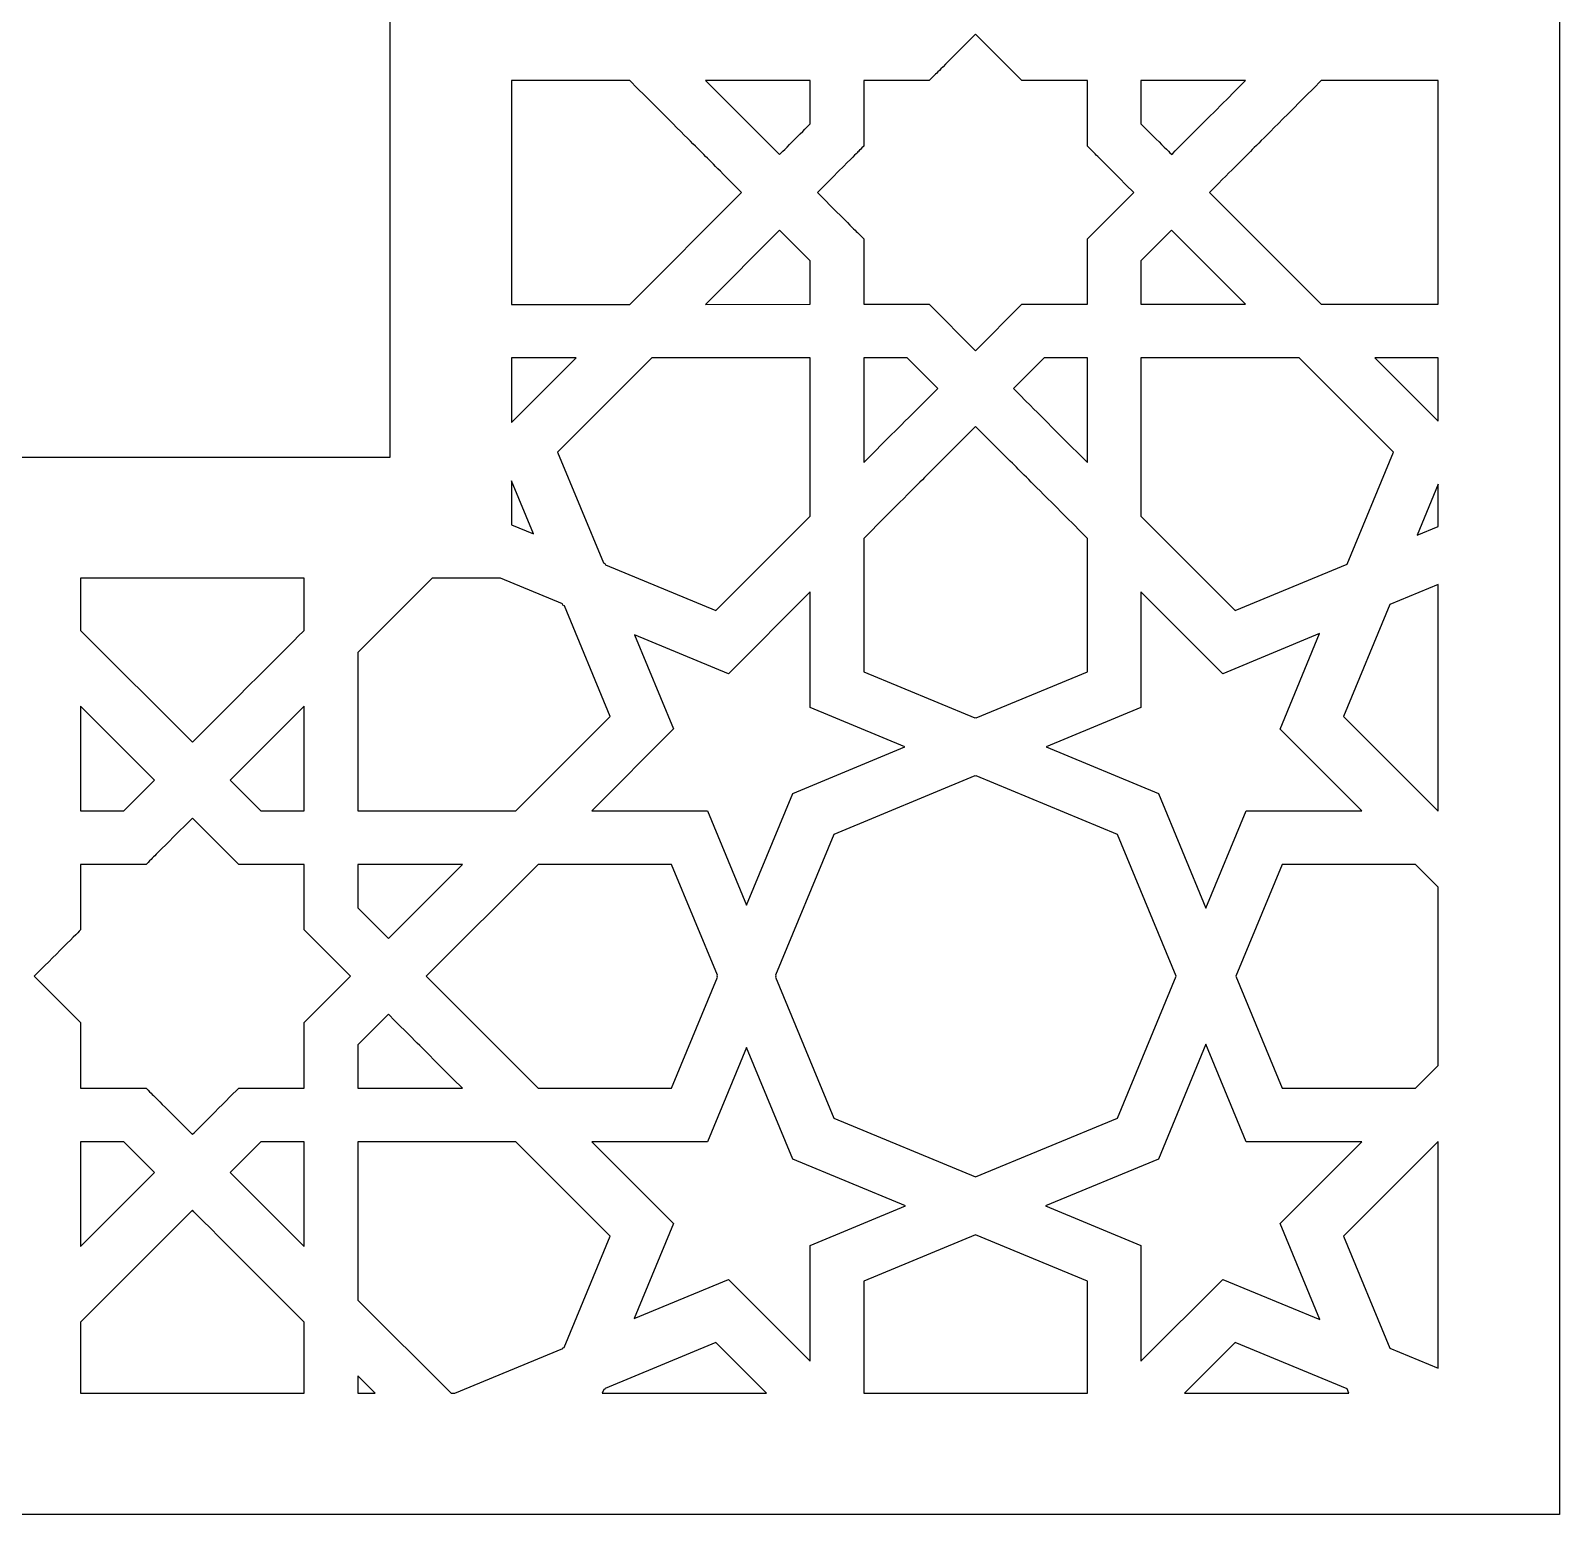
# Model space of a CAD drawing. Header units: millimetres. Extents: x -71 to 72, y -100 to 100.
# Drawn here: x 34.44 to 71.6, y -99.84 to -63.76 of the extents above; entities that cross this region are included whole.
import ezdxf

# ---------------------------------------------------------------- set-up
doc = ezdxf.new("R2010")
doc.units = ezdxf.units.MM
doc.header["$MEASUREMENT"] = 0
doc.layers.add('layer 1', color=7, linetype='Continuous')

msp = doc.modelspace()

# ---------------------------------------------------------------- linework, layer by layer
at = {"layer": 'layer 1', "color": 250}
for points, knots in [([(-71.2611, 100.1639), (-71.2611, 100.1639), (-71.2611, -99.8361), (-71.2611, -99.8361), (-71.2611, -99.8361), (-71.2611, -99.8361), (71.5959, -99.8361), (71.5959, -99.8361), (71.5959, -99.8361), (71.5959, -99.8361), (71.5959, 100.1639), (71.5959, 100.1639), (71.5959, 100.1639), (71.5959, 100.1639), (-71.2611, 100.1639), (-71.2611, 100.1639)], [0, 0, 0, 0, 0.2, 0.2, 0.2, 0.2, 0.4, 0.4, 0.4, 0.4, 0.6, 0.6, 0.6, 0.6, 1, 1, 1, 1]), ([(-42.8511, -74.1306), (-42.8511, -74.1306), (-42.8511, 30.3654), (-42.8511, 30.3654), (-42.8511, 30.3654), (-42.8511, 39.0938), (-39.2688, 47.4384), (-32.9339, 52.887), (-32.9339, 52.887), (-21.0442, 63.1127), (-9.2851, 62.1969), (0.1676, 74.4583), (0.1676, 74.4583), (9.6199, 62.1969), (21.3794, 63.1127), (33.2687, 52.887), (33.2687, 52.887), (39.6036, 47.4384), (43.186, 39.0938), (43.186, 30.3654), (43.186, 30.3654), (43.186, 30.3654), (43.186, -74.1306), (43.186, -74.1306), (43.186, -74.1306), (43.186, -74.1306), (-42.8511, -74.1306), (-42.8511, -74.1306)], [0, 0, 0, 0, 0.125, 0.125, 0.125, 0.125, 0.25, 0.25, 0.25, 0.25, 0.375, 0.375, 0.375, 0.375, 0.5, 0.5, 0.5, 0.5, 0.625, 0.625, 0.625, 0.625, 0.75, 0.75, 0.75, 0.75, 1, 1, 1, 1]), ([(58.5333, -70.4172), (58.5333, -70.4172), (57.4075, -71.5444), (57.4075, -71.5444), (57.4075, -71.5444), (57.4075, -71.5444), (56.2822, -70.4172), (56.2822, -70.4172), (56.2822, -70.4172), (55.7315, -70.4172), (56.0959, -70.4172), (54.6901, -70.4172), (54.6901, -70.4172), (54.6901, -69.4767), (54.6901, -69.7688), (54.6901, -68.8245), (54.6901, -68.8245), (54.4065, -68.5404), (54.5871, -68.7215), (53.5644, -67.6976), (53.5644, -67.6976), (54.7314, -66.5296), (54.4329, -66.8288), (54.6901, -66.571), (54.6901, -66.571), (54.6901, -65.6241), (54.6901, -65.9224), (54.6901, -64.9774), (54.6901, -64.9774), (55.6306, -64.9774), (55.3378, -64.9774), (56.2822, -64.9774), (56.2822, -64.9774), (56.5658, -64.6934), (56.3852, -64.874), (57.4075, -63.8507), (57.4075, -63.8507), (58.4302, -64.874), (58.25, -64.6934), (58.5336, -64.9774), (58.5336, -64.9774), (58.5336, -64.9774), (60.1253, -64.9774), (60.1253, -64.9774), (60.1253, -64.9774), (60.1253, -64.9774), (60.1253, -66.5702), (60.1253, -66.5702), (60.1253, -66.5702), (60.3875, -66.833), (60.1687, -66.614), (61.2514, -67.6976), (61.2514, -67.6976), (61.2514, -67.6976), (60.1253, -68.8245), (60.1253, -68.8245), (60.1253, -68.8245), (60.1253, -69.7709), (60.1253, -69.4728), (60.1253, -70.4172), (60.1253, -70.4172), (58.7199, -70.4172), (59.0836, -70.4172), (58.5333, -70.4172)], [0, 0, 0, 0, 0.0588235, 0.0588235, 0.0588235, 0.0588235, 0.1176471, 0.1176471, 0.1176471, 0.1176471, 0.1764706, 0.1764706, 0.1764706, 0.1764706, 0.2352941, 0.2352941, 0.2352941, 0.2352941, 0.2941176, 0.2941176, 0.2941176, 0.2941176, 0.3529412, 0.3529412, 0.3529412, 0.3529412, 0.4117647, 0.4117647, 0.4117647, 0.4117647, 0.4705882, 0.4705882, 0.4705882, 0.4705882, 0.5294118, 0.5294118, 0.5294118, 0.5294118, 0.5882353, 0.5882353, 0.5882353, 0.5882353, 0.6470588, 0.6470588, 0.6470588, 0.6470588, 0.7058824, 0.7058824, 0.7058824, 0.7058824, 0.7647059, 0.7647059, 0.7647059, 0.7647059, 0.8235294, 0.8235294, 0.8235294, 0.8235294, 0.8823529, 0.8823529, 0.8823529, 0.8823529, 1, 1, 1, 1]), ([(46.1314, -70.418), (46.1314, -70.418), (46.1314, -64.9774), (46.1314, -64.9774), (46.1314, -64.9774), (46.1314, -64.9774), (49.0054, -64.9774), (49.0054, -64.9774), (49.0054, -64.9774), (51.1157, -67.0895), (50.5256, -66.4993), (51.7236, -67.6976), (51.7236, -67.6976), (51.7236, -67.6976), (49.0054, -70.418), (49.0054, -70.418), (49.0054, -70.418), (49.0054, -70.418), (46.1314, -70.418), (46.1314, -70.418)], [0, 0, 0, 0, 0.1666667, 0.1666667, 0.1666667, 0.1666667, 0.3333333, 0.3333333, 0.3333333, 0.3333333, 0.5, 0.5, 0.5, 0.5, 0.6666667, 0.6666667, 0.6666667, 0.6666667, 1, 1, 1, 1]), ([(52.644, -66.777), (52.6211, -66.7537), (52.6563, -66.7892), (50.8462, -64.9774), (50.8462, -64.9774), (50.8462, -64.9774), (53.3883, -64.9774), (53.3883, -64.9774), (53.3883, -64.9774), (53.3883, -64.9774), (53.3883, -66.0316), (53.3883, -66.0316), (53.3883, -66.0316), (53.3513, -66.0685), (52.681, -66.7395), (52.644, -66.777)], [0, 0, 0, 0, 0.2, 0.2, 0.2, 0.2, 0.4, 0.4, 0.4, 0.4, 0.6, 0.6, 0.6, 0.6, 1, 1, 1, 1]), ([(62.1718, -66.7763), (62.1351, -66.7392), (61.4641, -66.0675), (61.4274, -66.0307), (61.4274, -66.0307), (61.4274, -66.0307), (61.4274, -64.9774), (61.4274, -64.9774), (61.4274, -64.9774), (61.4274, -64.9774), (63.9689, -64.9774), (63.9689, -64.9774), (63.9689, -64.9774), (63.9293, -65.0169), (62.2117, -66.7363), (62.1718, -66.7763)], [0, 0, 0, 0, 0.2, 0.2, 0.2, 0.2, 0.4, 0.4, 0.4, 0.4, 0.6, 0.6, 0.6, 0.6, 1, 1, 1, 1]), ([(68.6509, -70.4172), (68.6509, -70.4172), (65.81, -70.4172), (65.81, -70.4172), (65.81, -70.4172), (65.81, -70.4172), (63.0922, -67.6976), (63.0922, -67.6976), (63.0922, -67.6976), (64.3686, -66.4203), (63.682, -67.1074), (65.81, -64.9774), (65.81, -64.9774), (65.81, -64.9774), (68.6509, -64.9774), (68.6509, -64.9774), (68.6509, -64.9774), (68.6509, -64.9774), (68.6509, -70.4172), (68.6509, -70.4172)], [0, 0, 0, 0, 0.1666667, 0.1666667, 0.1666667, 0.1666667, 0.3333333, 0.3333333, 0.3333333, 0.3333333, 0.5, 0.5, 0.5, 0.5, 0.6666667, 0.6666667, 0.6666667, 0.6666667, 1, 1, 1, 1]), ([(50.8466, -70.418), (50.8466, -70.418), (52.644, -68.6189), (52.644, -68.6189), (52.644, -68.6189), (52.644, -68.6189), (53.3883, -69.3642), (53.3883, -69.3642), (53.3883, -69.3642), (53.3883, -69.3642), (53.3883, -70.4172), (53.3883, -70.4172), (53.3883, -70.4172), (53.3883, -70.4172), (50.8466, -70.418), (50.8466, -70.418)], [0, 0, 0, 0, 0.2, 0.2, 0.2, 0.2, 0.4, 0.4, 0.4, 0.4, 0.6, 0.6, 0.6, 0.6, 1, 1, 1, 1]), ([(61.4274, -70.4172), (61.4274, -70.4172), (61.4274, -69.3642), (61.4274, -69.3642), (61.4274, -69.3642), (61.4274, -69.3642), (62.1715, -68.6189), (62.1715, -68.6189), (62.1715, -68.6189), (62.1715, -68.6189), (62.1718, -68.6195), (62.1718, -68.6195), (62.1718, -68.6195), (62.1718, -68.6195), (62.1722, -68.6189), (62.1722, -68.6189), (62.1722, -68.6189), (62.1722, -68.6189), (63.9689, -70.4172), (63.9689, -70.4172), (63.9689, -70.4172), (63.9689, -70.4172), (61.4274, -70.4172), (61.4274, -70.4172)], [0, 0, 0, 0, 0.1428571, 0.1428571, 0.1428571, 0.1428571, 0.2857143, 0.2857143, 0.2857143, 0.2857143, 0.4285714, 0.4285714, 0.4285714, 0.4285714, 0.5714286, 0.5714286, 0.5714286, 0.5714286, 0.7142857, 0.7142857, 0.7142857, 0.7142857, 1, 1, 1, 1]), ([(46.1314, -73.2941), (46.1314, -73.2941), (46.1314, -71.7211), (46.1314, -71.7211), (46.1314, -71.7211), (46.1314, -71.7211), (47.7033, -71.7211), (47.7033, -71.7211), (47.7033, -71.7211), (47.7033, -71.7211), (46.1314, -73.2941), (46.1314, -73.2941)], [0, 0, 0, 0, 0.25, 0.25, 0.25, 0.25, 0.5, 0.5, 0.5, 0.5, 1, 1, 1, 1]), ([(48.4152, -76.7506), (48.4152, -76.7506), (48.4018, -76.7185), (48.4018, -76.7185), (48.4018, -76.7185), (48.4018, -76.7185), (48.3648, -76.7034), (48.3648, -76.7034), (48.3648, -76.7034), (48.3648, -76.7034), (47.2521, -74.0152), (47.2521, -74.0152), (47.2521, -74.0152), (47.2521, -74.0152), (49.5445, -71.7211), (49.5445, -71.7211), (49.5445, -71.7211), (49.5445, -71.7211), (53.3883, -71.7204), (53.3883, -71.7204), (53.3883, -71.7204), (53.3883, -71.7204), (53.3883, -75.5671), (53.3883, -75.5671), (53.3883, -75.5671), (53.3883, -75.5671), (51.096, -77.8616), (51.096, -77.8616), (51.096, -77.8616), (51.096, -77.8616), (48.4152, -76.7506), (48.4152, -76.7506)], [0, 0, 0, 0, 0.1111111, 0.1111111, 0.1111111, 0.1111111, 0.2222222, 0.2222222, 0.2222222, 0.2222222, 0.3333333, 0.3333333, 0.3333333, 0.3333333, 0.4444444, 0.4444444, 0.4444444, 0.4444444, 0.5555556, 0.5555556, 0.5555556, 0.5555556, 0.6666667, 0.6666667, 0.6666667, 0.6666667, 0.7777778, 0.7777778, 0.7777778, 0.7777778, 1, 1, 1, 1]), ([(54.6901, -74.2647), (54.6901, -74.2647), (54.6901, -71.7204), (54.6901, -71.7204), (54.6901, -71.7204), (54.6901, -71.7204), (55.7424, -71.7204), (55.7424, -71.7204), (55.7424, -71.7204), (55.7424, -71.7204), (56.4871, -72.4658), (56.4871, -72.4658), (56.4871, -72.4658), (55.704, -73.25), (56.164, -72.7893), (54.6901, -74.2647)], [0, 0, 0, 0, 0.2, 0.2, 0.2, 0.2, 0.4, 0.4, 0.4, 0.4, 0.6, 0.6, 0.6, 0.6, 1, 1, 1, 1]), ([(58.3279, -72.4658), (58.3279, -72.4658), (59.073, -71.7204), (59.073, -71.7204), (59.073, -71.7204), (59.073, -71.7204), (60.1253, -71.7204), (60.1253, -71.7204), (60.1253, -71.7204), (60.1253, -71.7204), (60.1253, -74.2647), (60.1253, -74.2647), (60.1253, -74.2647), (58.8596, -72.9978), (59.2649, -73.4031), (58.3279, -72.4658)], [0, 0, 0, 0, 0.2, 0.2, 0.2, 0.2, 0.4, 0.4, 0.4, 0.4, 0.6, 0.6, 0.6, 0.6, 1, 1, 1, 1]), ([(63.7198, -77.8616), (63.7198, -77.8616), (61.4274, -75.5671), (61.4274, -75.5671), (61.4274, -75.5671), (61.4274, -75.5671), (61.4274, -71.7204), (61.4274, -71.7204), (61.4274, -71.7204), (61.4274, -71.7204), (65.271, -71.7204), (65.271, -71.7204), (65.271, -71.7204), (65.271, -71.7204), (67.5633, -74.0148), (67.5633, -74.0148), (67.5633, -74.0148), (67.5633, -74.0148), (66.4376, -76.7348), (66.4376, -76.7348), (66.4376, -76.7348), (66.4376, -76.7348), (63.7198, -77.8616), (63.7198, -77.8616)], [0, 0, 0, 0, 0.1428571, 0.1428571, 0.1428571, 0.1428571, 0.2857143, 0.2857143, 0.2857143, 0.2857143, 0.4285714, 0.4285714, 0.4285714, 0.4285714, 0.5714286, 0.5714286, 0.5714286, 0.5714286, 0.7142857, 0.7142857, 0.7142857, 0.7142857, 1, 1, 1, 1]), ([(68.6509, -73.261), (68.6509, -73.261), (67.1118, -71.7204), (67.1118, -71.7204), (67.1118, -71.7204), (67.3026, -71.7204), (68.4604, -71.7204), (68.6509, -71.7204), (68.6509, -71.7204), (68.6509, -71.7204), (68.6509, -73.261), (68.6509, -73.261)], [0, 0, 0, 0, 0.25, 0.25, 0.25, 0.25, 0.5, 0.5, 0.5, 0.5, 1, 1, 1, 1]), ([(57.4072, -73.3869), (57.4072, -73.3869), (57.4075, -73.3873), (57.4075, -73.3873), (57.4075, -73.3873), (57.4075, -73.3873), (57.4079, -73.3869), (57.4079, -73.3869), (57.4079, -73.3869), (58.7848, -74.7652), (58.1477, -74.127), (60.1253, -76.1068), (60.1253, -76.1068), (60.1253, -76.1068), (60.1253, -79.3521), (60.1253, -79.3521), (60.1253, -79.3521), (60.1253, -79.3521), (57.4227, -80.4722), (57.4227, -80.4722), (57.4227, -80.4722), (57.4227, -80.4722), (57.4075, -80.4657), (57.4075, -80.4657), (57.4075, -80.4657), (57.4075, -80.4657), (57.3927, -80.4722), (57.3927, -80.4722), (57.3927, -80.4722), (57.3927, -80.4722), (54.6901, -79.3521), (54.6901, -79.3521), (54.6901, -79.3521), (54.6901, -79.3521), (54.6901, -76.1068), (54.6901, -76.1068), (54.6901, -76.1068), (56.672, -74.1236), (56.0215, -74.7744), (57.4072, -73.3869)], [0, 0, 0, 0, 0.0909091, 0.0909091, 0.0909091, 0.0909091, 0.1818182, 0.1818182, 0.1818182, 0.1818182, 0.2727273, 0.2727273, 0.2727273, 0.2727273, 0.3636364, 0.3636364, 0.3636364, 0.3636364, 0.4545455, 0.4545455, 0.4545455, 0.4545455, 0.5454545, 0.5454545, 0.5454545, 0.5454545, 0.6363636, 0.6363636, 0.6363636, 0.6363636, 0.7272727, 0.7272727, 0.7272727, 0.7272727, 0.8181818, 0.8181818, 0.8181818, 0.8181818, 1, 1, 1, 1]), ([(46.1314, -74.7113), (46.1314, -74.7113), (46.664, -75.9982), (46.664, -75.9982), (46.664, -75.9982), (46.664, -75.9982), (46.1314, -75.7777), (46.1314, -75.7777), (46.1314, -75.7777), (46.1314, -75.7777), (46.1314, -74.7113), (46.1314, -74.7113)], [0, 0, 0, 0, 0.25, 0.25, 0.25, 0.25, 0.5, 0.5, 0.5, 0.5, 1, 1, 1, 1]), ([(68.6509, -75.8165), (68.6509, -75.8165), (68.139, -76.0286), (68.139, -76.0286), (68.139, -76.0286), (68.139, -76.0286), (68.6509, -74.7927), (68.6509, -74.7927), (68.6509, -74.7927), (68.6509, -74.7927), (68.6509, -75.8165), (68.6509, -75.8165)], [0, 0, 0, 0, 0.25, 0.25, 0.25, 0.25, 0.5, 0.5, 0.5, 0.5, 1, 1, 1, 1]), ([(38.3759, -81.0647), (38.3759, -81.0647), (35.6581, -78.3445), (35.6581, -78.3445), (35.6581, -78.3445), (35.6581, -78.3445), (35.6581, -77.0759), (35.6581, -77.0759), (35.6581, -77.0759), (35.6581, -77.0759), (41.0937, -77.0759), (41.0937, -77.0759), (41.0937, -77.0759), (41.0937, -77.0759), (41.0937, -78.3445), (41.0937, -78.3445), (41.0937, -78.3445), (41.0489, -78.389), (38.4203, -81.02), (38.3759, -81.0647)], [0, 0, 0, 0, 0.1666667, 0.1666667, 0.1666667, 0.1666667, 0.3333333, 0.3333333, 0.3333333, 0.3333333, 0.5, 0.5, 0.5, 0.5, 0.6666667, 0.6666667, 0.6666667, 0.6666667, 1, 1, 1, 1]), ([(42.3951, -82.7306), (42.3951, -82.7306), (42.3951, -78.8839), (42.3951, -78.8839), (42.3951, -78.8839), (42.3951, -78.8839), (44.202, -77.0759), (44.202, -77.0759), (44.202, -77.0759), (44.202, -77.0759), (45.8604, -77.0759), (45.8604, -77.0759), (45.8604, -77.0759), (45.8604, -77.0759), (47.3682, -77.7007), (47.3682, -77.7007), (47.3682, -77.7007), (47.3682, -77.7007), (47.3816, -77.7332), (47.3816, -77.7332), (47.3816, -77.7332), (47.3816, -77.7332), (47.419, -77.7486), (47.419, -77.7486), (47.419, -77.7486), (47.419, -77.7486), (48.5313, -80.4361), (48.5313, -80.4361), (48.5313, -80.4361), (48.5313, -80.4361), (46.2389, -82.7306), (46.2389, -82.7306), (46.2389, -82.7306), (46.2389, -82.7306), (42.3951, -82.7306), (42.3951, -82.7306)], [0, 0, 0, 0, 0.1, 0.1, 0.1, 0.1, 0.2, 0.2, 0.2, 0.2, 0.3, 0.3, 0.3, 0.3, 0.4, 0.4, 0.4, 0.4, 0.5, 0.5, 0.5, 0.5, 0.6, 0.6, 0.6, 0.6, 0.7, 0.7, 0.7, 0.7, 0.8, 0.8, 0.8, 0.8, 1, 1, 1, 1]), ([(68.6509, -82.7306), (68.6509, -82.7306), (68.6375, -82.7306), (68.6375, -82.7306), (68.6375, -82.7306), (68.6375, -82.7306), (66.3452, -80.4365), (66.3452, -80.4365), (66.3452, -80.4365), (66.3452, -80.4365), (67.4709, -77.7162), (67.4709, -77.7162), (67.4709, -77.7162), (67.4709, -77.7162), (68.6509, -77.2273), (68.6509, -77.2273), (68.6509, -77.2273), (68.6509, -77.2273), (68.6509, -82.7306), (68.6509, -82.7306)], [0, 0, 0, 0, 0.1666667, 0.1666667, 0.1666667, 0.1666667, 0.3333333, 0.3333333, 0.3333333, 0.3333333, 0.5, 0.5, 0.5, 0.5, 0.6666667, 0.6666667, 0.6666667, 0.6666667, 1, 1, 1, 1]), ([(50.8896, -82.7306), (50.5379, -82.7306), (48.4315, -82.7306), (48.0797, -82.7306), (48.0797, -82.7306), (48.0797, -82.7306), (50.0669, -80.7416), (50.0669, -80.7416), (50.0669, -80.7416), (50.0669, -80.7416), (49.1197, -78.4532), (49.1197, -78.4532), (49.1197, -78.4532), (49.1197, -78.4532), (51.4015, -79.3983), (51.4015, -79.3983), (51.4015, -79.3983), (51.4015, -79.3983), (53.3883, -77.4101), (53.3883, -77.4101), (53.3883, -77.4101), (53.3883, -77.4101), (53.3883, -80.2227), (53.3883, -80.2227), (53.3883, -80.2227), (53.3883, -80.2227), (55.6916, -81.1773), (55.6916, -81.1773), (55.6916, -81.1773), (55.6916, -81.1773), (52.9654, -82.3076), (52.9654, -82.3076), (52.9654, -82.3076), (52.9654, -82.3076), (51.84, -85.0265), (51.84, -85.0265), (51.84, -85.0265), (51.84, -85.0265), (50.8896, -82.7306), (50.8896, -82.7306)], [0, 0, 0, 0, 0.0909091, 0.0909091, 0.0909091, 0.0909091, 0.1818182, 0.1818182, 0.1818182, 0.1818182, 0.2727273, 0.2727273, 0.2727273, 0.2727273, 0.3636364, 0.3636364, 0.3636364, 0.3636364, 0.4545455, 0.4545455, 0.4545455, 0.4545455, 0.5454545, 0.5454545, 0.5454545, 0.5454545, 0.6363636, 0.6363636, 0.6363636, 0.6363636, 0.7272727, 0.7272727, 0.7272727, 0.7272727, 0.8181818, 0.8181818, 0.8181818, 0.8181818, 1, 1, 1, 1]), ([(66.7967, -82.7306), (66.4972, -82.7306), (64.2846, -82.7306), (63.9865, -82.7306), (63.9865, -82.7306), (63.9865, -82.7306), (63.0058, -85.1006), (63.0058, -85.1006), (63.0058, -85.1006), (63.0058, -85.1006), (61.8497, -82.3076), (61.8497, -82.3076), (61.8497, -82.3076), (61.8497, -82.3076), (59.1242, -81.1773), (59.1242, -81.1773), (59.1242, -81.1773), (59.1242, -81.1773), (61.4274, -80.2227), (61.4274, -80.2227), (61.4274, -80.2227), (61.4274, -80.2227), (61.4274, -77.4101), (61.4274, -77.4101), (61.4274, -77.4101), (61.4274, -77.4101), (63.4146, -79.3983), (63.4146, -79.3983), (63.4146, -79.3983), (63.4146, -79.3983), (65.7694, -78.4225), (65.7694, -78.4225), (65.7694, -78.4225), (65.7694, -78.4225), (64.8095, -80.7423), (64.8095, -80.7423), (64.8095, -80.7423), (64.8095, -80.7423), (66.7967, -82.7306), (66.7967, -82.7306)], [0, 0, 0, 0, 0.0909091, 0.0909091, 0.0909091, 0.0909091, 0.1818182, 0.1818182, 0.1818182, 0.1818182, 0.2727273, 0.2727273, 0.2727273, 0.2727273, 0.3636364, 0.3636364, 0.3636364, 0.3636364, 0.4545455, 0.4545455, 0.4545455, 0.4545455, 0.5454545, 0.5454545, 0.5454545, 0.5454545, 0.6363636, 0.6363636, 0.6363636, 0.6363636, 0.7272727, 0.7272727, 0.7272727, 0.7272727, 0.8181818, 0.8181818, 0.8181818, 0.8181818, 1, 1, 1, 1]), ([(37.4555, -81.986), (37.4555, -81.986), (36.7111, -82.7306), (36.7111, -82.7306), (36.7111, -82.7306), (36.7111, -82.7306), (35.6581, -82.7306), (35.6581, -82.7306), (35.6581, -82.7306), (35.6581, -82.7306), (35.6581, -80.1871), (35.6581, -80.1871), (35.6581, -80.1871), (35.6581, -80.1871), (37.4555, -81.986), (37.4555, -81.986)], [0, 0, 0, 0, 0.2, 0.2, 0.2, 0.2, 0.4, 0.4, 0.4, 0.4, 0.6, 0.6, 0.6, 0.6, 1, 1, 1, 1]), ([(41.0937, -80.1871), (41.0937, -80.1871), (41.0937, -82.7306), (41.0937, -82.7306), (41.0937, -82.7306), (41.0937, -82.7306), (40.0406, -82.7306), (40.0406, -82.7306), (40.0406, -82.7306), (40.0406, -82.7306), (39.2963, -81.986), (39.2963, -81.986), (39.2963, -81.986), (39.2963, -81.986), (41.0937, -80.1871), (41.0937, -80.1871)], [0, 0, 0, 0, 0.2, 0.2, 0.2, 0.2, 0.4, 0.4, 0.4, 0.4, 0.6, 0.6, 0.6, 0.6, 1, 1, 1, 1]), ([(52.5449, -86.729), (52.5449, -86.729), (53.9616, -83.3042), (53.9616, -83.3042), (53.9616, -83.3042), (53.9616, -83.3042), (57.3924, -81.8825), (57.3924, -81.8825), (57.3924, -81.8825), (57.3924, -81.8825), (57.4075, -81.8888), (57.4075, -81.8888), (57.4075, -81.8888), (57.4075, -81.8888), (57.4231, -81.8825), (57.4231, -81.8825), (57.4231, -81.8825), (57.4231, -81.8825), (60.8538, -83.3042), (60.8538, -83.3042), (60.8538, -83.3042), (60.8538, -83.3042), (62.2808, -86.7537), (62.2808, -86.7537), (62.2808, -86.7537), (62.2808, -86.7537), (60.8538, -90.2024), (60.8538, -90.2024), (60.8538, -90.2024), (60.8538, -90.2024), (57.4075, -91.6308), (57.4075, -91.6308), (57.4075, -91.6308), (57.4075, -91.6308), (53.9616, -90.2024), (53.9616, -90.2024), (53.9616, -90.2024), (53.9616, -90.2024), (52.5449, -86.7781), (52.5449, -86.7781), (52.5449, -86.7781), (52.5449, -86.7781), (52.5551, -86.7537), (52.5551, -86.7537), (52.5551, -86.7537), (52.5551, -86.7537), (52.5449, -86.729), (52.5449, -86.729)], [0, 0, 0, 0, 0.0769231, 0.0769231, 0.0769231, 0.0769231, 0.1538462, 0.1538462, 0.1538462, 0.1538462, 0.2307692, 0.2307692, 0.2307692, 0.2307692, 0.3076923, 0.3076923, 0.3076923, 0.3076923, 0.3846154, 0.3846154, 0.3846154, 0.3846154, 0.4615385, 0.4615385, 0.4615385, 0.4615385, 0.5384615, 0.5384615, 0.5384615, 0.5384615, 0.6153846, 0.6153846, 0.6153846, 0.6153846, 0.6923077, 0.6923077, 0.6923077, 0.6923077, 0.7692308, 0.7692308, 0.7692308, 0.7692308, 0.8461538, 0.8461538, 0.8461538, 0.8461538, 1, 1, 1, 1]), ([(41.0937, -87.8801), (41.0937, -88.4315), (41.0937, -88.0667), (41.0937, -89.4735), (41.0937, -89.4735), (40.1528, -89.4735), (40.4456, -89.4735), (39.5016, -89.4735), (39.5016, -89.4735), (39.1809, -89.7946), (38.4101, -90.5662), (38.3759, -90.6003), (38.3759, -90.6003), (37.3532, -89.577), (37.5338, -89.7576), (37.2498, -89.4735), (37.2498, -89.4735), (36.304, -89.4735), (36.6018, -89.4735), (35.6581, -89.4735), (35.6581, -89.4735), (35.6581, -88.5338), (35.6581, -88.8252), (35.6581, -87.8808), (35.6581, -87.8808), (35.6581, -87.8808), (34.532, -86.7537), (34.532, -86.7537), (34.532, -86.7537), (34.9532, -86.3322), (35.6574, -85.6276), (35.6574, -85.6276), (35.6574, -85.6276), (35.6581, -84.6797), (35.6581, -84.9785), (35.6581, -84.0337), (35.6581, -84.0337), (36.5986, -84.0337), (36.3058, -84.0337), (37.2498, -84.0337), (37.2498, -84.0337), (37.5338, -83.7499), (37.3532, -83.9304), (38.3759, -82.907), (38.3759, -82.907), (38.4383, -82.9697), (39.2109, -83.7427), (39.5016, -84.0337), (39.5016, -84.0337), (39.5016, -84.0337), (41.0937, -84.0337), (41.0937, -84.0337), (41.0937, -84.0337), (41.0937, -84.0337), (41.0937, -85.6269), (41.0937, -85.6269), (41.0937, -85.6269), (41.0937, -85.6269), (42.2194, -86.7537), (42.2194, -86.7537), (42.2194, -86.7537), (42.2194, -86.7537), (41.0937, -87.8801), (41.0937, -87.8801)], [0, 0, 0, 0, 0.0588235, 0.0588235, 0.0588235, 0.0588235, 0.1176471, 0.1176471, 0.1176471, 0.1176471, 0.1764706, 0.1764706, 0.1764706, 0.1764706, 0.2352941, 0.2352941, 0.2352941, 0.2352941, 0.2941176, 0.2941176, 0.2941176, 0.2941176, 0.3529412, 0.3529412, 0.3529412, 0.3529412, 0.4117647, 0.4117647, 0.4117647, 0.4117647, 0.4705882, 0.4705882, 0.4705882, 0.4705882, 0.5294118, 0.5294118, 0.5294118, 0.5294118, 0.5882353, 0.5882353, 0.5882353, 0.5882353, 0.6470588, 0.6470588, 0.6470588, 0.6470588, 0.7058824, 0.7058824, 0.7058824, 0.7058824, 0.7647059, 0.7647059, 0.7647059, 0.7647059, 0.8235294, 0.8235294, 0.8235294, 0.8235294, 0.8823529, 0.8823529, 0.8823529, 0.8823529, 1, 1, 1, 1]), ([(44.9368, -84.0337), (44.9368, -84.0337), (43.1398, -85.8326), (43.1398, -85.8326), (43.1398, -85.8326), (43.1398, -85.8326), (42.3951, -85.0871), (42.3951, -85.0871), (42.3951, -85.0871), (42.3951, -85.0871), (42.3951, -84.0337), (42.3951, -84.0337), (42.3951, -84.0337), (42.3951, -84.0337), (44.9368, -84.0337), (44.9368, -84.0337)], [0, 0, 0, 0, 0.2, 0.2, 0.2, 0.2, 0.4, 0.4, 0.4, 0.4, 0.6, 0.6, 0.6, 0.6, 1, 1, 1, 1]), ([(51.1355, -86.7781), (51.1355, -86.7781), (50.02, -89.4735), (50.02, -89.4735), (50.02, -89.4735), (50.02, -89.4735), (46.778, -89.4735), (46.778, -89.4735), (46.778, -89.4735), (44.8638, -87.5576), (45.4769, -88.1712), (44.0602, -86.7537), (44.0602, -86.7537), (44.0602, -86.7537), (46.778, -84.0337), (46.778, -84.0337), (46.778, -84.0337), (46.778, -84.0337), (50.02, -84.0337), (50.02, -84.0337), (50.02, -84.0337), (50.02, -84.0337), (51.1355, -86.729), (51.1355, -86.729), (51.1355, -86.729), (51.1355, -86.729), (51.1253, -86.7537), (51.1253, -86.7537), (51.1253, -86.7537), (51.1253, -86.7537), (51.1355, -86.7781), (51.1355, -86.7781)], [0, 0, 0, 0, 0.1111111, 0.1111111, 0.1111111, 0.1111111, 0.2222222, 0.2222222, 0.2222222, 0.2222222, 0.3333333, 0.3333333, 0.3333333, 0.3333333, 0.4444444, 0.4444444, 0.4444444, 0.4444444, 0.5555556, 0.5555556, 0.5555556, 0.5555556, 0.6666667, 0.6666667, 0.6666667, 0.6666667, 0.7777778, 0.7777778, 0.7777778, 0.7777778, 1, 1, 1, 1]), ([(68.6509, -88.9204), (68.6509, -88.9204), (68.0981, -89.4735), (68.0981, -89.4735), (68.0981, -89.4735), (68.0981, -89.4735), (64.8561, -89.4735), (64.8561, -89.4735), (64.8561, -89.4735), (64.8561, -89.4735), (63.7304, -86.754), (63.7304, -86.754), (63.7304, -86.754), (63.7304, -86.754), (64.8561, -84.0337), (64.8561, -84.0337), (64.8561, -84.0337), (64.8561, -84.0337), (68.0981, -84.0337), (68.0981, -84.0337), (68.0981, -84.0337), (68.0981, -84.0337), (68.6509, -84.5869), (68.6509, -84.5869), (68.6509, -84.5869), (68.6509, -84.5869), (68.6509, -88.9204), (68.6509, -88.9204)], [0, 0, 0, 0, 0.125, 0.125, 0.125, 0.125, 0.25, 0.25, 0.25, 0.25, 0.375, 0.375, 0.375, 0.375, 0.5, 0.5, 0.5, 0.5, 0.625, 0.625, 0.625, 0.625, 0.75, 0.75, 0.75, 0.75, 1, 1, 1, 1]), ([(42.3951, -88.4195), (42.3951, -88.4195), (43.1398, -87.6748), (43.1398, -87.6748), (43.1398, -87.6748), (44.0591, -88.5952), (43.6591, -88.1947), (44.9372, -89.4735), (44.9372, -89.4735), (44.9372, -89.4735), (42.3951, -89.4735), (42.3951, -89.4735), (42.3951, -89.4735), (42.3951, -89.4735), (42.3951, -88.4195), (42.3951, -88.4195)], [0, 0, 0, 0, 0.2, 0.2, 0.2, 0.2, 0.4, 0.4, 0.4, 0.4, 0.6, 0.6, 0.6, 0.6, 1, 1, 1, 1]), ([(59.1083, -92.336), (59.1083, -92.336), (61.8497, -91.1998), (61.8497, -91.1998), (61.8497, -91.1998), (61.8497, -91.1998), (63.0054, -88.4075), (63.0054, -88.4075), (63.0054, -88.4075), (63.0054, -88.4075), (63.9865, -90.7767), (63.9865, -90.7767), (63.9865, -90.7767), (63.9865, -90.7767), (66.7967, -90.7767), (66.7967, -90.7767), (66.7967, -90.7767), (66.7967, -90.7767), (64.8095, -92.7654), (64.8095, -92.7654), (64.8095, -92.7654), (64.8095, -92.7654), (65.7754, -95.0996), (65.7754, -95.0996), (65.7754, -95.0996), (65.7754, -95.0996), (63.4146, -94.1211), (63.4146, -94.1211), (63.4146, -94.1211), (63.4146, -94.1211), (61.4274, -96.11), (61.4274, -96.11), (61.4274, -96.11), (61.4274, -95.7516), (61.4274, -93.6265), (61.4274, -93.2977), (61.4274, -93.2977), (61.4274, -93.2977), (59.1083, -92.336), (59.1083, -92.336)], [0, 0, 0, 0, 0.0909091, 0.0909091, 0.0909091, 0.0909091, 0.1818182, 0.1818182, 0.1818182, 0.1818182, 0.2727273, 0.2727273, 0.2727273, 0.2727273, 0.3636364, 0.3636364, 0.3636364, 0.3636364, 0.4545455, 0.4545455, 0.4545455, 0.4545455, 0.5454545, 0.5454545, 0.5454545, 0.5454545, 0.6363636, 0.6363636, 0.6363636, 0.6363636, 0.7272727, 0.7272727, 0.7272727, 0.7272727, 0.8181818, 0.8181818, 0.8181818, 0.8181818, 1, 1, 1, 1]), ([(53.3883, -96.11), (53.3883, -96.11), (51.4008, -94.1211), (51.4008, -94.1211), (51.4008, -94.1211), (51.4008, -94.1211), (49.1134, -95.0693), (49.1134, -95.0693), (49.1134, -95.0693), (49.1134, -95.0693), (50.0669, -92.7654), (50.0669, -92.7654), (50.0669, -92.7654), (50.0669, -92.7654), (48.0801, -90.7767), (48.0801, -90.7767), (48.0801, -90.7767), (48.0801, -90.7767), (50.8896, -90.7767), (50.8896, -90.7767), (50.8896, -90.7767), (50.8896, -90.7767), (51.84, -88.4809), (51.84, -88.4809), (51.84, -88.4809), (51.84, -88.4809), (52.9654, -91.1998), (52.9654, -91.1998), (52.9654, -91.1998), (52.9654, -91.1998), (55.7072, -92.336), (55.7072, -92.336), (55.7072, -92.336), (55.7072, -92.336), (53.3883, -93.2977), (53.3883, -93.2977), (53.3883, -93.2977), (53.3883, -93.6548), (53.3883, -95.7756), (53.3883, -96.11)], [0, 0, 0, 0, 0.0909091, 0.0909091, 0.0909091, 0.0909091, 0.1818182, 0.1818182, 0.1818182, 0.1818182, 0.2727273, 0.2727273, 0.2727273, 0.2727273, 0.3636364, 0.3636364, 0.3636364, 0.3636364, 0.4545455, 0.4545455, 0.4545455, 0.4545455, 0.5454545, 0.5454545, 0.5454545, 0.5454545, 0.6363636, 0.6363636, 0.6363636, 0.6363636, 0.7272727, 0.7272727, 0.7272727, 0.7272727, 0.8181818, 0.8181818, 0.8181818, 0.8181818, 1, 1, 1, 1]), ([(35.6581, -93.3206), (35.6581, -93.3206), (35.6581, -90.7767), (35.6581, -90.7767), (35.6581, -90.7767), (35.6581, -90.7767), (36.7111, -90.7767), (36.7111, -90.7767), (36.7111, -90.7767), (36.7111, -90.7767), (37.4555, -91.5218), (37.4555, -91.5218), (37.4555, -91.5218), (37.4555, -91.5218), (35.6581, -93.3206), (35.6581, -93.3206)], [0, 0, 0, 0, 0.2, 0.2, 0.2, 0.2, 0.4, 0.4, 0.4, 0.4, 0.6, 0.6, 0.6, 0.6, 1, 1, 1, 1]), ([(41.0937, -93.3206), (41.0937, -93.3206), (39.2963, -91.5218), (39.2963, -91.5218), (39.2963, -91.5218), (39.2963, -91.5218), (40.0406, -90.7767), (40.0406, -90.7767), (40.0406, -90.7767), (40.0406, -90.7767), (41.0937, -90.7767), (41.0937, -90.7767), (41.0937, -90.7767), (41.0937, -90.7767), (41.0937, -93.3206), (41.0937, -93.3206)], [0, 0, 0, 0, 0.2, 0.2, 0.2, 0.2, 0.4, 0.4, 0.4, 0.4, 0.6, 0.6, 0.6, 0.6, 1, 1, 1, 1]), ([(47.3812, -95.7876), (47.3812, -95.7876), (47.3742, -95.8045), (47.3742, -95.8045), (47.3742, -95.8045), (47.3742, -95.8045), (44.7527, -96.8908), (44.7527, -96.8908), (44.7527, -96.8908), (44.7527, -96.8908), (44.6606, -96.8908), (44.6606, -96.8908), (44.6606, -96.8908), (44.6606, -96.8908), (42.3951, -94.6234), (42.3951, -94.6234), (42.3951, -94.6234), (42.3951, -94.6234), (42.3951, -90.7767), (42.3951, -90.7767), (42.3951, -90.7767), (42.3951, -90.7767), (46.2389, -90.7767), (46.2389, -90.7767), (46.2389, -90.7767), (46.2389, -90.7767), (48.5317, -93.0712), (48.5317, -93.0712), (48.5317, -93.0712), (48.5317, -93.0712), (47.4126, -95.7746), (47.4126, -95.7746), (47.4126, -95.7746), (47.4126, -95.7746), (47.3812, -95.7876), (47.3812, -95.7876)], [0, 0, 0, 0, 0.1, 0.1, 0.1, 0.1, 0.2, 0.2, 0.2, 0.2, 0.3, 0.3, 0.3, 0.3, 0.4, 0.4, 0.4, 0.4, 0.5, 0.5, 0.5, 0.5, 0.6, 0.6, 0.6, 0.6, 0.7, 0.7, 0.7, 0.7, 0.8, 0.8, 0.8, 0.8, 1, 1, 1, 1]), ([(68.6509, -96.2801), (68.6509, -96.2801), (67.4709, -95.7912), (67.4709, -95.7912), (67.4709, -95.7912), (67.4709, -95.7912), (66.3452, -93.0712), (66.3452, -93.0712), (66.3452, -93.0712), (66.3452, -93.0712), (68.6375, -90.7767), (68.6375, -90.7767), (68.6375, -90.7767), (68.6375, -90.7767), (68.6509, -90.7767), (68.6509, -90.7767), (68.6509, -90.7767), (68.6509, -90.7767), (68.6509, -96.2801), (68.6509, -96.2801)], [0, 0, 0, 0, 0.1666667, 0.1666667, 0.1666667, 0.1666667, 0.3333333, 0.3333333, 0.3333333, 0.3333333, 0.5, 0.5, 0.5, 0.5, 0.6666667, 0.6666667, 0.6666667, 0.6666667, 1, 1, 1, 1]), ([(41.0937, -96.8908), (41.0937, -96.8908), (35.6581, -96.8908), (35.6581, -96.8908), (35.6581, -96.8908), (35.6581, -96.8908), (35.6581, -95.1632), (35.6581, -95.1632), (35.6581, -95.1632), (35.6581, -95.1632), (38.3759, -92.4425), (38.3759, -92.4425), (38.3759, -92.4425), (38.4203, -92.4874), (41.0489, -95.1188), (41.0937, -95.1632), (41.0937, -95.1632), (41.0937, -95.1632), (41.0937, -96.8908), (41.0937, -96.8908)], [0, 0, 0, 0, 0.1666667, 0.1666667, 0.1666667, 0.1666667, 0.3333333, 0.3333333, 0.3333333, 0.3333333, 0.5, 0.5, 0.5, 0.5, 0.6666667, 0.6666667, 0.6666667, 0.6666667, 1, 1, 1, 1]), ([(60.1253, -96.8908), (60.1253, -96.8908), (54.6901, -96.8908), (54.6901, -96.8908), (54.6901, -96.8908), (54.6901, -96.8908), (54.6901, -94.1679), (54.6901, -94.1679), (54.6901, -94.1679), (54.6901, -94.1679), (57.4075, -93.0413), (57.4075, -93.0413), (57.4075, -93.0413), (57.4075, -93.0413), (60.1253, -94.1679), (60.1253, -94.1679), (60.1253, -94.1679), (60.1253, -94.1679), (60.1253, -96.8908), (60.1253, -96.8908)], [0, 0, 0, 0, 0.1666667, 0.1666667, 0.1666667, 0.1666667, 0.3333333, 0.3333333, 0.3333333, 0.3333333, 0.5, 0.5, 0.5, 0.5, 0.6666667, 0.6666667, 0.6666667, 0.6666667, 1, 1, 1, 1]), ([(48.3341, -96.8908), (48.3341, -96.8908), (48.3711, -96.8015), (48.3711, -96.8015), (48.3711, -96.8015), (48.3711, -96.8015), (48.4018, -96.7888), (48.4018, -96.7888), (48.4018, -96.7888), (48.4018, -96.7888), (48.4089, -96.7719), (48.4089, -96.7719), (48.4089, -96.7719), (48.4089, -96.7719), (51.096, -95.6584), (51.096, -95.6584), (51.096, -95.6584), (51.096, -95.6584), (52.3275, -96.8908), (52.3275, -96.8908), (52.3275, -96.8908), (52.3275, -96.8908), (48.3341, -96.8908), (48.3341, -96.8908)], [0, 0, 0, 0, 0.1428571, 0.1428571, 0.1428571, 0.1428571, 0.2857143, 0.2857143, 0.2857143, 0.2857143, 0.4285714, 0.4285714, 0.4285714, 0.4285714, 0.5714286, 0.5714286, 0.5714286, 0.5714286, 0.7142857, 0.7142857, 0.7142857, 0.7142857, 1, 1, 1, 1]), ([(62.4879, -96.8908), (62.4879, -96.8908), (63.7198, -95.6584), (63.7198, -95.6584), (63.7198, -95.6584), (63.7198, -95.6584), (66.4372, -96.7846), (66.4372, -96.7846), (66.4372, -96.7846), (66.4372, -96.7846), (66.4813, -96.8908), (66.4813, -96.8908), (66.4813, -96.8908), (66.4813, -96.8908), (62.4879, -96.8908), (62.4879, -96.8908)], [0, 0, 0, 0, 0.2, 0.2, 0.2, 0.2, 0.4, 0.4, 0.4, 0.4, 0.6, 0.6, 0.6, 0.6, 1, 1, 1, 1]), ([(42.3951, -96.8908), (42.3951, -96.8908), (42.3951, -96.4664), (42.3951, -96.4664), (42.3951, -96.4664), (42.3951, -96.4664), (42.8198, -96.8908), (42.8198, -96.8908), (42.8198, -96.8908), (42.8198, -96.8908), (42.3951, -96.8908), (42.3951, -96.8908)], [0, 0, 0, 0, 0.25, 0.25, 0.25, 0.25, 0.5, 0.5, 0.5, 0.5, 1, 1, 1, 1])]:
    msp.add_open_spline(points, degree=3, knots=knots, dxfattribs=at)

doc.saveas('drawing.dxf')
